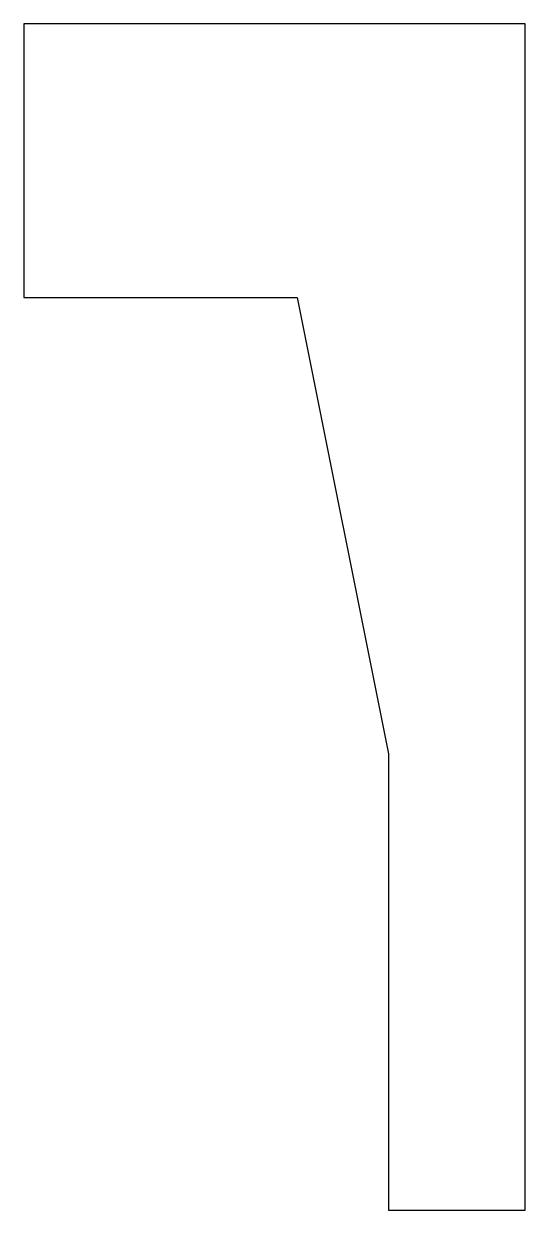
# Model space of a CAD drawing. Extents: x -23.3 to -17.8, y -10 to 3.
import ezdxf

# ---------------------------------------------------------------- set-up
doc = ezdxf.new("R2010")
doc.units = 0
doc.layers.get('0').update_dxf_attribs({"linetype": 'continuous'})

msp = doc.modelspace()

# ---------------------------------------------------------------- linework, layer by layer
at = {"color": 0}
msp.add_lwpolyline([(-19.3, -10), (-17.8, -10), (-17.8, 3), (-23.3, 3), (-23.3, 0), (-20.3, 0), (-19.3, -5)], close=True, dxfattribs=at)

doc.saveas('drawing.dxf')
